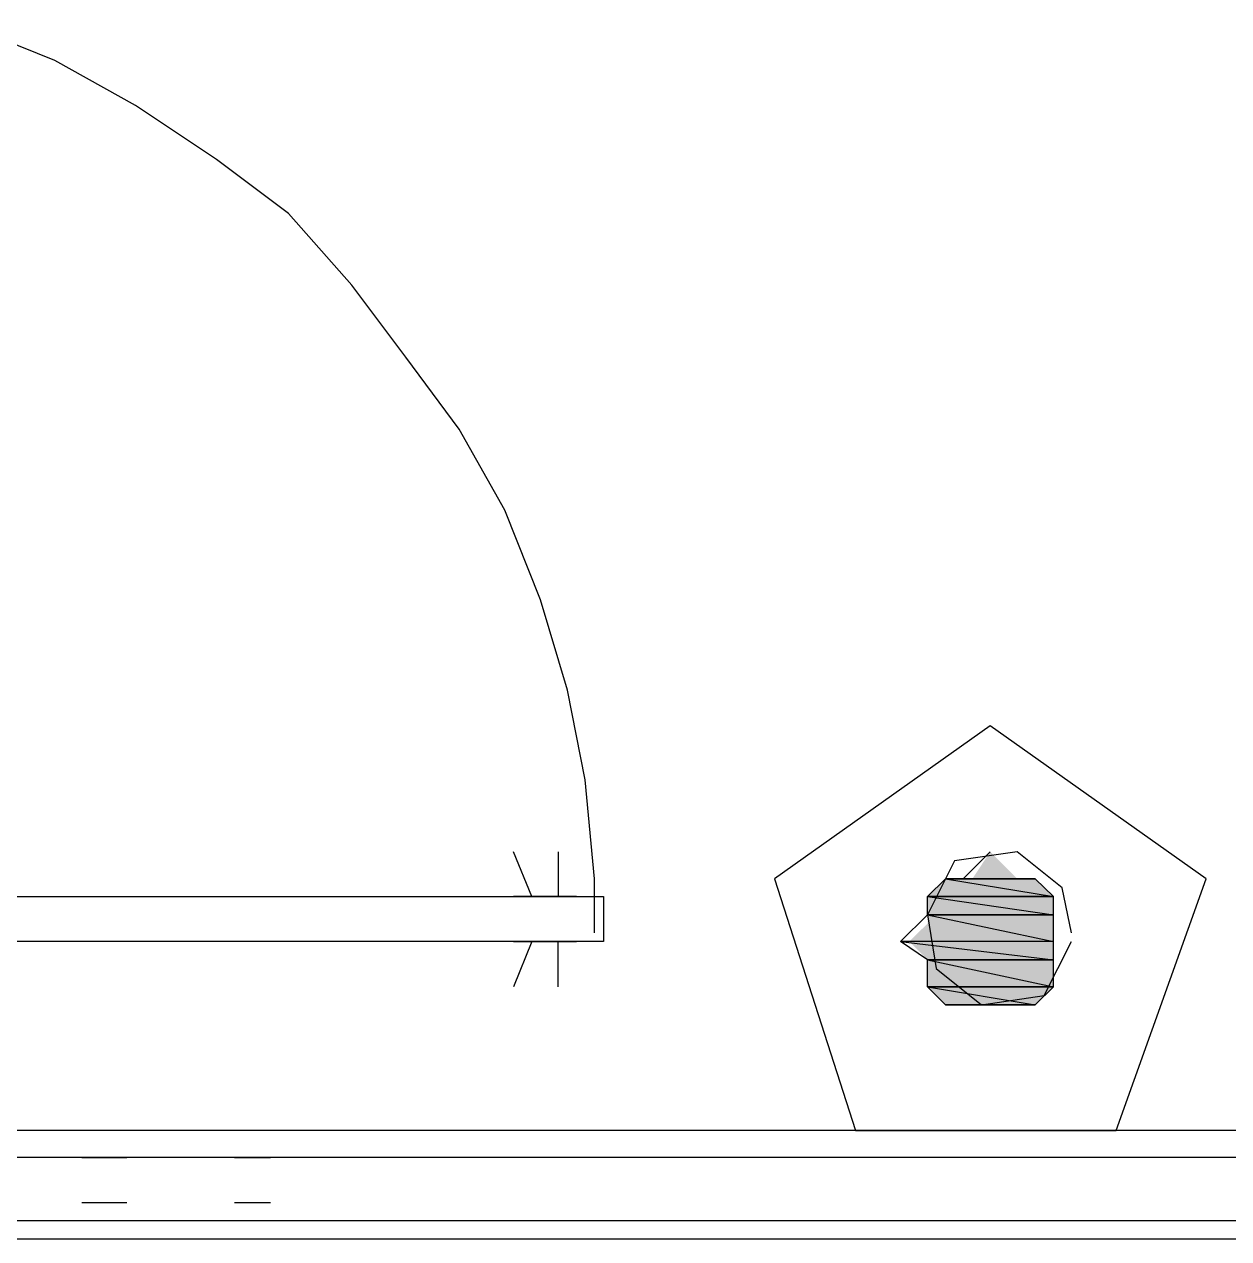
# Model space of a CAD drawing. Header units: millimetres. Extents: x 5 to 415, y 48 to 251.
# Drawn here: x 368.646 to 371.008, y 106.609 to 108.991 of the extents above; entities that cross this region are included whole.
import ezdxf

# ---------------------------------------------------------------- set-up
doc = ezdxf.new("R2010")
doc.units = ezdxf.units.MM
doc.layers.add('H', color=7, linetype='Continuous')
doc.layers.add('P', color=7, linetype='Continuous')

msp = doc.modelspace()

# ---------------------------------------------------------------- hatches: boundary and pattern name
at = {"layer": 'H', "linetype": 'Continuous'}
for points in [[(370.505, 107.315), (370.54, 107.368), (370.593, 107.315), (370.505, 107.315)], [(370.417, 107.28), (370.452, 107.315), (370.628, 107.315), (370.664, 107.28), (370.417, 107.28)], [(370.417, 107.227), (370.417, 107.28), (370.664, 107.28), (370.664, 107.227), (370.417, 107.227)], [(370.381, 107.192), (370.417, 107.227), (370.664, 107.227), (370.664, 107.192), (370.381, 107.192)], [(370.417, 107.156), (370.381, 107.192), (370.664, 107.192), (370.664, 107.156), (370.417, 107.156)], [(370.417, 107.103), (370.417, 107.156), (370.664, 107.156), (370.664, 107.103), (370.417, 107.103)], [(370.452, 107.068), (370.417, 107.103), (370.664, 107.103), (370.628, 107.068), (370.452, 107.068)]]:
    msp.add_hatch(color=256, dxfattribs=at).paths.add_polyline_path(points)

# ---------------------------------------------------------------- linework, layer by layer
at = {"layer": 'P'}
for points in [[(368.706, 108.92), (368.529, 108.991)], [(368.864, 108.832), (368.706, 108.92)], [(369.023, 108.726), (368.864, 108.832)], [(369.164, 108.62), (369.023, 108.726)], [(369.288, 108.479), (369.164, 108.62)], [(369.394, 108.338), (369.288, 108.479)], [(369.499, 108.197), (369.394, 108.338)], [(369.588, 108.038), (369.499, 108.197)], [(369.658, 107.862), (369.588, 108.038)], [(369.711, 107.685), (369.658, 107.862)], [(369.746, 107.509), (369.711, 107.685)], [(370.54, 107.615), (370.117, 107.315)], [(370.963, 107.315), (370.54, 107.615)], [(369.764, 107.315), (369.746, 107.509)], [(369.641, 107.28), (369.605, 107.368)], [(369.693, 107.368), (369.693, 107.28)], [(370.593, 107.368), (370.47, 107.35)], [(370.54, 107.368), (370.487, 107.315)], [(370.487, 107.315), (370.54, 107.368)], [(370.681, 107.297), (370.593, 107.368)], [(370.47, 107.35), (370.417, 107.244)], [(369.764, 107.209), (369.764, 107.315)], [(370.117, 107.315), (370.276, 106.821)], [(370.417, 107.28), (370.452, 107.315)], [(370.628, 107.315), (370.452, 107.315)], [(370.452, 107.315), (370.487, 107.315)], [(370.628, 107.315), (370.452, 107.315)], [(370.452, 107.315), (370.628, 107.315)], [(370.452, 107.315), (370.628, 107.315)], [(370.628, 107.315), (370.452, 107.315)], [(370.628, 107.315), (370.452, 107.315)], [(370.452, 107.315), (370.664, 107.28)], [(370.452, 107.315), (370.664, 107.28)], [(370.575, 107.315), (370.487, 107.315)], [(370.487, 107.315), (370.628, 107.315)], [(370.487, 107.315), (370.628, 107.315)], [(370.575, 107.315), (370.575, 107.315)], [(370.575, 107.315), (370.575, 107.315)], [(370.628, 107.315), (370.575, 107.315)], [(370.628, 107.315), (370.628, 107.315)], [(370.628, 107.315), (370.628, 107.315)], [(370.664, 107.28), (370.628, 107.315)], [(370.787, 106.821), (370.963, 107.315)], [(370.699, 107.209), (370.681, 107.297)], [(367.877, 107.28), (369.782, 107.28)], [(367.877, 107.28), (369.782, 107.28)], [(369.605, 107.28), (369.729, 107.28)], [(369.729, 107.28), (369.605, 107.28)], [(369.782, 107.28), (369.782, 107.192)], [(369.782, 107.28), (369.782, 107.192)], [(370.664, 107.28), (370.417, 107.28)], [(370.664, 107.28), (370.417, 107.28)], [(370.417, 107.28), (370.664, 107.28)], [(370.417, 107.28), (370.664, 107.28)], [(370.664, 107.28), (370.417, 107.28)], [(370.664, 107.28), (370.417, 107.28)], [(370.417, 107.28), (370.664, 107.244)], [(370.417, 107.28), (370.664, 107.244)], [(370.417, 107.244), (370.417, 107.28)], [(370.664, 107.28), (370.664, 107.28)], [(370.664, 107.28), (370.664, 107.28)], [(370.664, 107.244), (370.664, 107.28)], [(370.364, 107.192), (370.417, 107.244)], [(370.417, 107.244), (370.434, 107.139)], [(370.664, 107.244), (370.417, 107.244)], [(370.664, 107.244), (370.417, 107.244)], [(370.417, 107.244), (370.664, 107.244)], [(370.417, 107.244), (370.664, 107.244)], [(370.664, 107.244), (370.417, 107.244)], [(370.664, 107.244), (370.417, 107.244)], [(370.417, 107.244), (370.664, 107.192)], [(370.417, 107.244), (370.664, 107.192)], [(370.664, 107.244), (370.664, 107.244)], [(370.664, 107.244), (370.664, 107.244)], [(370.664, 107.192), (370.664, 107.244)], [(369.782, 107.192), (367.877, 107.192)], [(369.782, 107.192), (367.877, 107.192)], [(369.641, 107.192), (369.605, 107.103)], [(369.605, 107.192), (369.729, 107.192)], [(369.729, 107.192), (369.605, 107.192)], [(369.693, 107.103), (369.693, 107.192)], [(370.664, 107.192), (370.364, 107.192)], [(370.664, 107.192), (370.364, 107.192)], [(370.364, 107.192), (370.664, 107.156)], [(370.364, 107.192), (370.664, 107.156)], [(370.417, 107.156), (370.364, 107.192)], [(370.646, 107.086), (370.699, 107.192)], [(370.664, 107.156), (370.664, 107.192)], [(370.664, 107.156), (370.417, 107.156)], [(370.664, 107.156), (370.417, 107.156)], [(370.417, 107.156), (370.664, 107.156)], [(370.417, 107.156), (370.664, 107.156)], [(370.664, 107.156), (370.417, 107.156)], [(370.664, 107.156), (370.417, 107.156)], [(370.417, 107.156), (370.664, 107.103)], [(370.417, 107.156), (370.664, 107.103)], [(370.417, 107.103), (370.417, 107.156)], [(370.664, 107.156), (370.664, 107.156)], [(370.664, 107.156), (370.664, 107.156)], [(370.664, 107.103), (370.664, 107.156)], [(370.434, 107.139), (370.523, 107.068)], [(370.664, 107.103), (370.417, 107.103)], [(370.664, 107.103), (370.417, 107.103)], [(370.417, 107.103), (370.664, 107.103)], [(370.417, 107.103), (370.664, 107.103)], [(370.664, 107.103), (370.417, 107.103)], [(370.664, 107.103), (370.417, 107.103)], [(370.417, 107.103), (370.628, 107.068)], [(370.417, 107.103), (370.628, 107.068)], [(370.452, 107.068), (370.417, 107.103)], [(370.628, 107.068), (370.664, 107.103)], [(370.664, 107.103), (370.664, 107.103)], [(370.664, 107.103), (370.664, 107.103)], [(370.523, 107.068), (370.646, 107.086)], [(370.628, 107.068), (370.452, 107.068)], [(370.628, 107.068), (370.452, 107.068)], [(370.452, 107.068), (370.628, 107.068)], [(370.452, 107.068), (370.628, 107.068)], [(370.628, 107.068), (370.452, 107.068)], [(370.628, 107.068), (370.452, 107.068)], [(370.452, 107.068), (370.575, 107.068)], [(370.452, 107.068), (370.575, 107.068)], [(370.487, 107.068), (370.452, 107.068)], [(370.575, 107.068), (370.487, 107.068)], [(370.54, 107.068), (370.487, 107.068)], [(370.487, 107.068), (370.54, 107.068)], [(370.54, 107.068), (370.575, 107.068)], [(370.575, 107.068), (370.54, 107.068)], [(370.575, 107.068), (370.628, 107.068)], [(370.628, 107.068), (370.628, 107.068)], [(370.628, 107.068), (370.628, 107.068)], [(376.837, 106.821), (367.877, 106.821)], [(376.837, 106.821), (367.877, 106.821)], [(370.276, 106.821), (370.787, 106.821)], [(376.837, 106.768), (367.877, 106.768)], [(368.759, 106.768), (368.847, 106.768)], [(369.058, 106.768), (369.129, 106.768)], [(368.759, 106.68), (368.847, 106.68)], [(369.058, 106.68), (369.129, 106.68)], [(367.877, 106.645), (376.837, 106.645)], [(367.877, 106.609), (376.837, 106.609)], [(367.877, 106.609), (376.837, 106.609)], [(368.759, 106.609), (368.847, 106.609)], [(369.058, 106.609), (369.129, 106.609)]]:
    msp.add_lwpolyline(points, dxfattribs=at)

doc.saveas('drawing.dxf')
